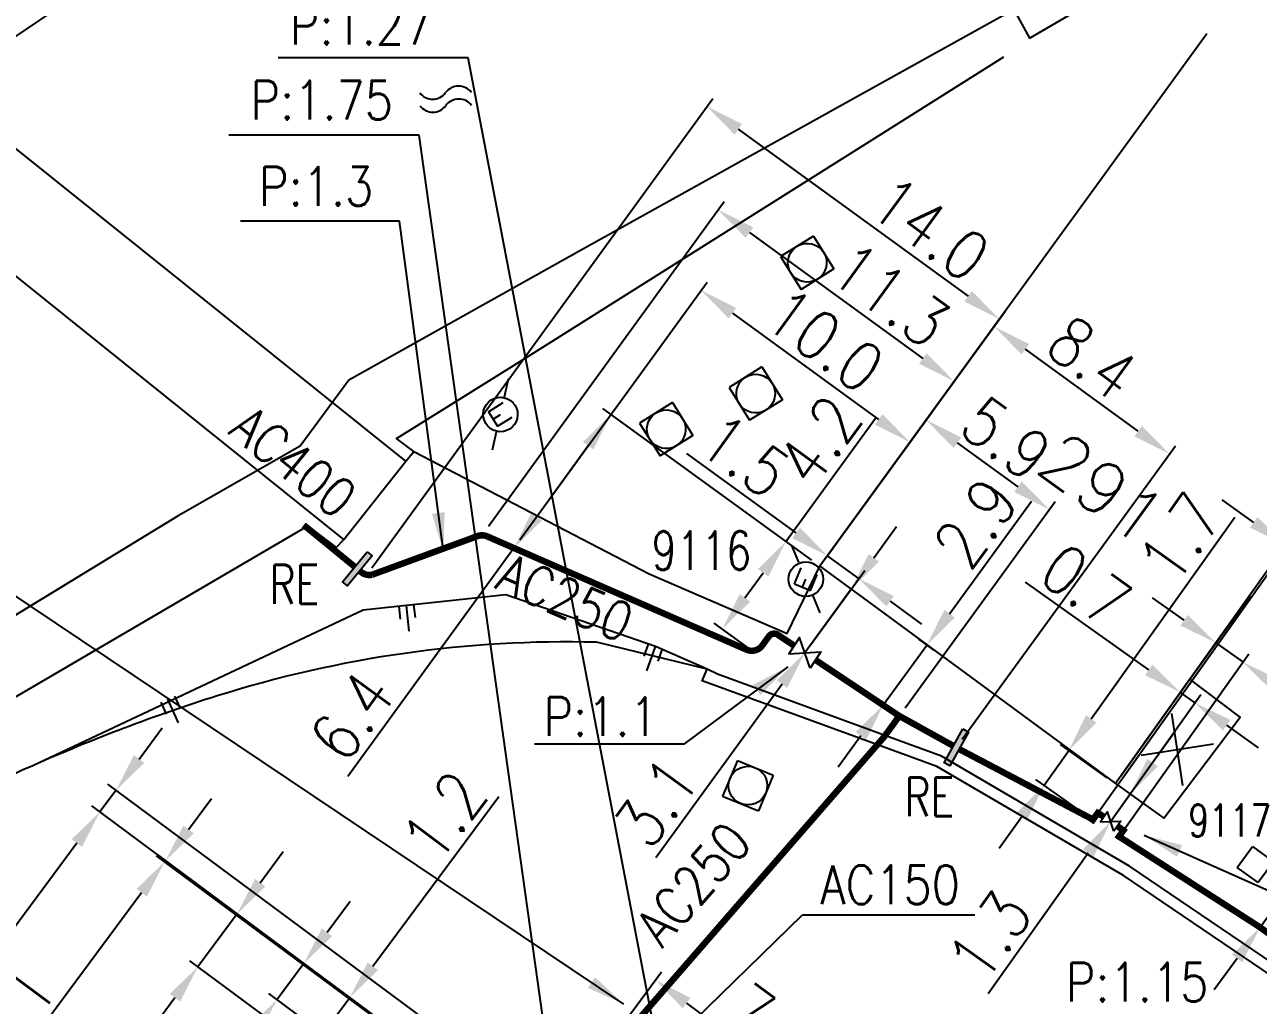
# Model space of a CAD drawing. Header units: millimetres. Extents: x 160996 to 162003, y 120996 to 122000.
# Drawn here: x 161192.4 to 161268.9, y 121892.7 to 121953.4 of the extents above; entities that cross this region are included whole.
import ezdxf
from ezdxf.enums import TextEntityAlignment as Align

# ---------------------------------------------------------------- set-up
doc = ezdxf.new("R2010")
doc.units = ezdxf.units.MM
doc.header["$PDMODE"] = 34
doc.linetypes.add('DASHED', pattern=[19.05, 12.7, -6.35])
doc.linetypes.add('L_100_AP', pattern=[14, 10, -1.5, 1, -1.5])
doc.layers.get('0').update_dxf_attribs({"linetype": 'CONTINUOUS'})
doc.layers.get('Defpoints').update_dxf_attribs({"linetype": 'CONTINUOUS'})
for name, color, linetype in [('BL01', 7, 'CONTINUOUS'), ('L_140', 3, 'CONTINUOUS'), ('L_300', 7, 'CONTINUOUS'), ('L_340', 7, 'CONTINUOUS'), ('L_900', 7, 'CONTINUOUS'), ('W0008', 7, 'CONTINUOUS'), ('W0100', 7, 'CONTINUOUS'), ('W0112', 1, 'DASHED'), ('W0211', 2, 'CONTINUOUS'), ('W0334', 7, 'CONTINUOUS'), ('W0420', 7, 'CONTINUOUS'), ('W0471', 7, 'CONTINUOUS'), ('W0500', 5, 'DASHED'), ('W0991', 7, 'CONTINUOUS'), ('W1102', 7, 'CONTINUOUS')]:
    doc.layers.add(name, color=color, linetype=linetype)
doc.styles.get("Standard").update_dxf_attribs({"font": 'romans.shx', "width": 0.85})
doc.dimstyles.get("Standard").update_dxf_attribs({"dimtxt": 1.5, "dimasz": 1.2, "dimexe": 0.625, "dimexo": 0.625, "dimgap": 0.25, "dimtad": 1, "dimdec": 1, "dimzin": 0, "dimdsep": 46, "dimtxsty": 'Standard', "dimcen": -0.5, "dimadec": 0, "dimazin": 0, "dimtfac": 1, "dimtdec": 1, "dimtmove": 0, "dimatfit": 3, "dimfxl": 0, "dimtolj": 1, "dimtzin": 0, "dimarcsym": 0})

# ---------------------------------------------------------------- blocks, each defined once
blk = doc.blocks.new('L_300_09')
at = {"color": 0, "linetype": 'Continuous', "flags": 128}
blk.add_lwpolyline([(0.5, -0.375), (-0.5, 0.375), (-0.5, -0.375), (0.5, 0.375), (0.5, -0.375)], dxfattribs=at)
at = {"color": 0, "linetype": 'Continuous', "width": 0.75}
blk.add_attdef('NUM', text='', height=1, dxfattribs=at).set_placement((0, 1.691), align=Align.MIDDLE_CENTER)
at = {"color": 0, "linetype": 'Continuous', "width": 0.75, "flags": 3}
for tag, p in [('DEF_LEG', (0, -5)), ('DEF_COUP', (0, -7.5)), ('DEF_TYPE', (0, -10))]:
    blk.add_attdef(tag, text='', height=1.2, dxfattribs=at).set_placement(p, align=Align.MIDDLE)
blk = doc.blocks.new('L_340_20')
at = {"linetype": 'Continuous'}
blk.add_hatch(color=0, dxfattribs=at).paths.add_polyline_path([(0.125, 0.75), (-0.125, 0.75), (-0.125, -0.75), (0.125, -0.75)])
at = {"color": 0, "linetype": 'Continuous'}
blk.add_lwpolyline([(-0.125, 0.75), (0.125, 0.75), (0.125, -0.75), (-0.125, -0.75)], close=True, dxfattribs=at)
at = {"color": 0, "linetype": 'Continuous', "width": 0.75}
for tag, height, flags, p in [('RE', 1, 8, (0, 1.867)), ('DEF_LEG', 1.2, 3, (0, -5)), ('DEF_COUP', 1.2, 3, (0, -7.5)), ('DEF_TYPE', 1.2, 3, (0, -10))]:
    blk.add_attdef(tag, text='', height=height, dxfattribs=dict(at, flags=flags)).set_placement(p, align=Align.MIDDLE)
blk = doc.blocks.new('t500o')
at = {"color": 0, "linetype": 'Continuous'}
for centre, start, end in [((0.5, -0.125), 36.8699, 143.1301), ((-0.5, 0.625), 216.8699, 323.1301), ((0.5, -0.625), 36.8699, 143.1301), ((-0.5, 0.125), 216.8699, 323.1301)]:
    blk.add_arc(centre, 0.625, start, end, dxfattribs=at)
blk = doc.blocks.new('T471')
for p, q in [((0.500001, 0.500001), (1.000002, 1.000002)), ((-0.333334, 0.333334), (-0.333334, -0.333334)), ((-0.333334, 0.333334), (0.333334, 0.333334)), ((-0.333334, 0), (0, 0)), ((-0.333334, -0.333334), (0.333334, -0.333334)), ((-0.500001, -0.500001), (-1.000002, -1.000002))]:
    blk.add_line(p, q)
blk.add_ellipse((0, 0), major_axis=(0.471405, 0.471405), ratio=1, start_param=5.497787144, end_param=11.780972451)
blk = doc.blocks.new('T420')
for p, q in [((0.75, 0.75), (-0.75, 0.75)), ((-0.75, 0.75), (-0.75, -0.75)), ((0.75, 0.75), (0.75, -0.75)), ((0.75, -0.75), (-0.75, -0.75))]:
    blk.add_line(p, q)
blk.add_ellipse((0, 0), major_axis=(-0.53, 0.53), ratio=1, start_param=3.926991, end_param=10.210176)
blk = doc.blocks.new('t211o')
at = {"color": 0, "linetype": 'Continuous'}
for p, q in [((0, 1), (0, 0)), ((-0.289, 0.5), (-0.289, 0)), ((0.289, 0.5), (0.289, 0))]:
    blk.add_line(p, q, dxfattribs=at)
blk = doc.blocks.new('t991o')
at = {"color": 0, "linetype": 'Continuous'}
for p, q in [((-1, 1), (1, -1)), ((-1, -1), (1, 1))]:
    blk.add_line(p, q, dxfattribs=at)
blk = doc.blocks.new('t112o')
at = {"color": 0, "linetype": 'Continuous'}
for p, q in [((-0.5, 0.5), (0.5, 0.5)), ((-0.5, -0.5), (-0.5, 0.5)), ((0.5, 0.5), (0.5, -0.5)), ((0.5, -0.5), (-0.5, -0.5))]:
    blk.add_line(p, q, dxfattribs=at)
blk = doc.blocks.new('*D1766')
at = {"layer": 'Defpoints', "color": 0, "linetype": 'Continuous', "transparency": 16777216}
for p in [(161241.266, 121887.001), (161225.262, 121885.837), (161234.027, 121877.243)]:
    blk.add_point(p, dxfattribs=at)
at = {"layer": 'L_140', "color": 0, "linetype": 'Continuous', "lineweight": -2, "transparency": 16777216}
for p, q in [((161225.634, 121886.339), (161231.872, 121894.748)), ((161233.427, 121892.816), (161239.338, 121888.431)), ((161234.399, 121877.745), (161241.638, 121887.503))]:
    blk.add_line(p, q, dxfattribs=at)
at = {"layer": 'L_140', "color": 0, "linetype": 'Continuous', "transparency": 16777216}
for points in [[(161233.666, 121893.137), (161233.189, 121892.495), (161231.5, 121894.246)], [(161239.577, 121888.752), (161239.1, 121888.11), (161241.266, 121887.001)]]:
    blk.add_solid(points, dxfattribs=at)
at = {"layer": 'L_140', "color": 0, "linetype": 'Continuous', "transparency": 16777216, "insert": (161238.705, 121891.392), "char_height": 3, "attachment_point": 5, "rotation": 323.43189}
blk.add_mtext('\\A1;7.6', dxfattribs=at)
blk = doc.blocks.new('*D1767')
at = {"layer": 'Defpoints', "color": 0, "linetype": 'Continuous', "transparency": 16777216}
for p in [(161201.139, 121901.639), (161223.99, 121884.588), (161234.027, 121877.243)]:
    blk.add_point(p, dxfattribs=at)
at = {"layer": 'L_300', "color": 0, "linetype": 'Continuous', "lineweight": -2, "transparency": 16777216}
for p, q in [((161202.569, 121903.567), (161203.999, 121905.494)), ((161223.488, 121884.96), (161200.589, 121901.947)), ((161233.525, 121877.615), (161200.637, 121902.011)), ((161201.139, 121901.639), (161201.091, 121901.575)), ((161199.661, 121899.647), (161191.656, 121888.855))]:
    blk.add_line(p, q, dxfattribs=at)
at = {"layer": 'L_300', "color": 0, "linetype": 'Continuous', "transparency": 16777216}
for points in [[(161202.248, 121903.805), (161202.89, 121903.328), (161201.139, 121901.639)], [(161199.34, 121899.885), (161199.983, 121899.409), (161201.091, 121901.575)]]:
    blk.add_solid(points, dxfattribs=at)
at = {"layer": 'L_300', "color": 0, "linetype": 'Continuous', "transparency": 16777216, "insert": (161191.722, 121892.301), "char_height": 3, "attachment_point": 5, "rotation": 53.43189}
blk.add_mtext('\\A1;0.1', dxfattribs=at)
blk = doc.blocks.new('*D1768')
at = {"layer": 'Defpoints', "color": 0, "linetype": 'Continuous', "transparency": 16777216}
for p in [(161212.563, 121893.164), (161222.721, 121883.338), (161234.027, 121877.243)]:
    blk.add_point(p, dxfattribs=at)
at = {"layer": 'L_140', "color": 0, "linetype": 'Continuous', "lineweight": -2, "transparency": 16777216}
for p, q in [((161213.993, 121895.092), (161221.796, 121905.61)), ((161233.525, 121877.615), (161212.061, 121893.537)), ((161211.467, 121891.687), (161212.563, 121893.164)), ((161222.219, 121883.711), (161210.965, 121892.059)), ((161210.037, 121889.759), (161208.607, 121887.831))]:
    blk.add_line(p, q, dxfattribs=at)
at = {"layer": 'L_140', "color": 0, "linetype": 'Continuous', "transparency": 16777216}
for points in [[(161213.672, 121895.33), (161214.314, 121894.854), (161212.563, 121893.164)], [(161209.716, 121889.997), (161210.359, 121889.521), (161211.467, 121891.687)]]:
    blk.add_solid(points, dxfattribs=at)
at = {"layer": 'L_140', "color": 0, "linetype": 'Continuous', "transparency": 16777216, "insert": (161218.408, 121904.401), "char_height": 3, "attachment_point": 5, "rotation": 53.43189}
blk.add_mtext('\\A1;1.2', dxfattribs=at)
blk = doc.blocks.new('*D1769')
at = {"layer": 'Defpoints', "color": 0, "linetype": 'Continuous', "transparency": 16777216}
for p in [(161209.717, 121895.276), (161222.829, 121882.063), (161234.027, 121877.243)]:
    blk.add_point(p, dxfattribs=at)
at = {"layer": 'L_340', "color": 0, "linetype": 'Continuous', "lineweight": -2, "transparency": 16777216}
for p, q in [((161211.147, 121897.204), (161212.576, 121899.131)), ((161233.525, 121877.615), (161209.215, 121895.648)), ((161209.717, 121895.276), (161208.049, 121893.027)), ((161222.327, 121882.435), (161207.547, 121893.4)), ((161206.619, 121891.1), (161200.226, 121882.481))]:
    blk.add_line(p, q, dxfattribs=at)
at = {"layer": 'L_340', "color": 0, "linetype": 'Continuous', "transparency": 16777216}
for points in [[(161210.825, 121897.442), (161211.468, 121896.965), (161209.717, 121895.276)], [(161206.297, 121891.338), (161206.94, 121890.861), (161208.049, 121893.027)]]:
    blk.add_solid(points, dxfattribs=at)
at = {"layer": 'L_340', "color": 0, "linetype": 'Continuous', "transparency": 16777216, "insert": (161200.4, 121886.074), "char_height": 3, "attachment_point": 5, "rotation": 53.43189}
blk.add_mtext('\\A1;1.8', dxfattribs=at)
blk = doc.blocks.new('*D1770')
at = {"layer": 'Defpoints', "color": 0, "linetype": 'Continuous', "transparency": 16777216}
for p in [(161205.58, 121898.345), (161221.105, 121881.748), (161234.027, 121877.243)]:
    blk.add_point(p, dxfattribs=at)
at = {"layer": 'L_340', "color": 0, "linetype": 'Continuous', "lineweight": -2, "transparency": 16777216}
for p, q in [((161207.01, 121900.272), (161208.44, 121902.2)), ((161233.525, 121877.615), (161205.078, 121898.717)), ((161205.58, 121898.345), (161203.149, 121895.068)), ((161220.603, 121882.121), (161202.647, 121895.44)), ((161201.719, 121893.14), (161195.988, 121885.414))]:
    blk.add_line(p, q, dxfattribs=at)
at = {"layer": 'L_340', "color": 0, "linetype": 'Continuous', "transparency": 16777216}
for points in [[(161206.689, 121900.51), (161207.331, 121900.034), (161205.58, 121898.345)], [(161201.398, 121893.379), (161202.041, 121892.902), (161203.149, 121895.068)]]:
    blk.add_solid(points, dxfattribs=at)
at = {"layer": 'L_340', "color": 0, "linetype": 'Continuous', "transparency": 16777216, "insert": (161196.271, 121889.152), "char_height": 3, "attachment_point": 5, "rotation": 53.43189}
blk.add_mtext('\\A1;2.6', dxfattribs=at)
blk = doc.blocks.new('*D1774')
at = {"layer": 'Defpoints', "color": 0, "linetype": 'Continuous', "transparency": 16777216}
for p in [(161248.273, 121928.951), (161241.692, 121919.892), (161246.614, 121910.607)]:
    blk.add_point(p, dxfattribs=at)
at = {"layer": 'L_140', "color": 0, "linetype": 'Continuous', "lineweight": -2, "transparency": 16777216}
for p, q in [((161242.059, 121920.398), (161248.641, 121929.457)), ((161253.969, 121924.813), (161250.215, 121927.54)), ((161246.981, 121911.112), (161256.278, 121923.908))]:
    blk.add_line(p, q, dxfattribs=at)
at = {"layer": 'L_140', "color": 0, "linetype": 'Continuous', "transparency": 16777216}
for points in [[(161250.45, 121927.864), (161249.98, 121927.217), (161248.273, 121928.951)], [(161254.204, 121925.136), (161253.734, 121924.489), (161255.911, 121923.402)]]:
    blk.add_solid(points, dxfattribs=at)
at = {"layer": 'L_140', "color": 0, "linetype": 'Continuous', "transparency": 16777216, "insert": (161253.243, 121927.812), "char_height": 3, "attachment_point": 5, "rotation": 323.99915}
blk.add_mtext('\\A1;5.9', dxfattribs=at)
blk = doc.blocks.new('*D1775')
at = {"layer": 'Defpoints', "color": 0, "linetype": 'Continuous', "transparency": 16777216}
for p in [(161252.484, 121934.745), (161241.692, 121919.892), (161250.14, 121908.654)]:
    blk.add_point(p, dxfattribs=at)
at = {"layer": 'L_340', "color": 0, "linetype": 'Continuous', "lineweight": -2, "transparency": 16777216}
for p, q in [((161242.059, 121920.398), (161252.851, 121935.251)), ((161261.415, 121928.256), (161254.425, 121933.335)), ((161250.507, 121909.16), (161263.724, 121927.351))]:
    blk.add_line(p, q, dxfattribs=at)
at = {"layer": 'L_340', "color": 0, "linetype": 'Continuous', "transparency": 16777216}
for points in [[(161254.66, 121933.658), (161254.19, 121933.011), (161252.484, 121934.745)], [(161261.65, 121928.58), (161261.18, 121927.932), (161263.357, 121926.845)]]:
    blk.add_solid(points, dxfattribs=at)
at = {"layer": 'L_340', "color": 0, "linetype": 'Continuous', "transparency": 16777216, "insert": (161258.579, 121932.789), "char_height": 3, "attachment_point": 5, "rotation": 323.99915}
blk.add_mtext('\\A1;8.4', dxfattribs=at)
blk = doc.blocks.new('*D1776')
at = {"layer": 'Defpoints', "color": 0, "linetype": 'Continuous', "transparency": 16777216}
for p in [(161248.321, 121915.003), (161249.294, 121914.296), (161246.614, 121910.607)]:
    blk.add_point(p, dxfattribs=at)
at = {"layer": 'L_140', "color": 0, "linetype": 'Continuous', "lineweight": -2, "transparency": 16777216}
for p, q in [((161249.732, 121916.944), (161254.8, 121923.919)), ((161245.641, 121911.314), (161248.321, 121915.003)), ((161248.789, 121914.663), (161247.816, 121915.37)), ((161246.108, 121910.974), (161245.135, 121911.681)), ((161244.23, 121909.372), (161242.819, 121907.43))]:
    blk.add_line(p, q, dxfattribs=at)
at = {"layer": 'L_140', "color": 0, "linetype": 'Continuous', "transparency": 16777216}
for points in [[(161249.408, 121917.179), (161250.056, 121916.709), (161248.321, 121915.003)], [(161243.907, 121909.607), (161244.554, 121909.137), (161245.641, 121911.314)]]:
    blk.add_solid(points, dxfattribs=at)
at = {"layer": 'L_140', "color": 0, "linetype": 'Continuous', "transparency": 16777216, "insert": (161251.353, 121922.578), "char_height": 3, "attachment_point": 5, "rotation": 53.99915}
blk.add_mtext('\\A1;2.9', dxfattribs=at)
blk = doc.blocks.new('*D1777')
at = {"layer": 'Defpoints', "color": 0, "linetype": 'Continuous', "transparency": 16777216}
for p in [(161242.16, 121920.537), (161241.692, 121919.892), (161240.756, 121914.521)]:
    blk.add_point(p, dxfattribs=at)
at = {"layer": 'L_300', "color": 0, "linetype": 'Continuous', "lineweight": -2, "transparency": 16777216}
for p, q in [((161240.218, 121921.947), (161233.44, 121926.872)), ((161242.059, 121920.398), (161242.527, 121921.042)), ((161244.102, 121919.126), (161242.16, 121920.537)), ((161241.123, 121915.027), (161244.469, 121919.632)), ((161246.043, 121917.715), (161247.985, 121916.305))]:
    blk.add_line(p, q, dxfattribs=at)
at = {"layer": 'L_300', "color": 0, "linetype": 'Continuous', "transparency": 16777216}
for points in [[(161240.454, 121922.271), (161239.983, 121921.624), (161242.16, 121920.537)], [(161246.278, 121918.039), (161245.808, 121917.392), (161244.102, 121919.126)]]:
    blk.add_solid(points, dxfattribs=at)
at = {"layer": 'L_300', "color": 0, "linetype": 'Continuous', "transparency": 16777216, "insert": (161237.034, 121926.733), "char_height": 3, "attachment_point": 5, "rotation": 323.99915}
blk.add_mtext('\\A1;1.5', dxfattribs=at)
blk = doc.blocks.new('*D1778')
at = {"layer": 'Defpoints', "color": 0, "linetype": 'Continuous', "transparency": 16777216}
for p in [(161243.625, 121918.469), (161243.625, 121918.469), (161240.756, 121914.521)]:
    blk.add_point(p, dxfattribs=at)
at = {"layer": 'L_300', "color": 0, "linetype": 'Continuous', "lineweight": -2, "transparency": 16777216}
for p, q in [((161245.035, 121920.411), (161246.446, 121922.353)), ((161243.625, 121918.469), (161240.756, 121914.521)), ((161239.345, 121912.58), (161231.53, 121901.823))]:
    blk.add_line(p, q, dxfattribs=at)
at = {"layer": 'L_300', "color": 0, "linetype": 'Continuous', "transparency": 16777216}
for points in [[(161244.712, 121920.646), (161245.359, 121920.176), (161243.625, 121918.469)], [(161239.022, 121912.815), (161239.669, 121912.345), (161240.756, 121914.521)]]:
    blk.add_solid(points, dxfattribs=at)
at = {"layer": 'L_300', "color": 0, "linetype": 'Continuous', "transparency": 16777216, "insert": (161231.562, 121905.27), "char_height": 3, "attachment_point": 5, "rotation": 53.99915}
blk.add_mtext('\\A1;3.1', dxfattribs=at)
blk = doc.blocks.new('*D1779')
at = {"layer": 'Defpoints', "color": 0, "linetype": 'Continuous', "transparency": 16777216}
for p in [(161239.588, 121921.421), (161241.692, 121919.892), (161237.742, 121914.456)]:
    blk.add_point(p, dxfattribs=at)
at = {"layer": 'L_140', "color": 0, "linetype": 'Continuous', "lineweight": -2, "transparency": 16777216}
for p, q in [((161239.588, 121921.421), (161245.147, 121929.071)), ((161241.186, 121920.259), (161239.082, 121921.788)), ((161237.049, 121917.926), (161238.177, 121919.479)), ((161237.236, 121914.823), (161235.132, 121916.351))]:
    blk.add_line(p, q, dxfattribs=at)
at = {"layer": 'L_140', "color": 0, "linetype": 'Continuous', "transparency": 16777216}
for points in [[(161237.854, 121919.714), (161238.501, 121919.244), (161239.588, 121921.421)], [(161236.725, 121918.161), (161237.372, 121917.691), (161235.638, 121915.984)]]:
    blk.add_solid(points, dxfattribs=at)
at = {"layer": 'L_140', "color": 0, "linetype": 'Continuous', "transparency": 16777216, "insert": (161241.664, 121927.681), "char_height": 3, "attachment_point": 5, "rotation": 53.99915}
blk.add_mtext('\\A1;4.2', dxfattribs=at)
blk = doc.blocks.new('*D1780')
at = {"layer": 'Defpoints', "color": 0, "linetype": 'Continuous', "transparency": 16777216}
for p in [(161247.273, 121927.574), (161222.729, 121921.013), (161241.692, 121919.892)]:
    blk.add_point(p, dxfattribs=at)
at = {"layer": 'L_140', "color": 0, "linetype": 'Continuous', "lineweight": -2, "transparency": 16777216}
for p, q in [((161223.096, 121921.519), (161234.696, 121937.484)), ((161236.27, 121935.568), (161245.331, 121928.984)), ((161242.059, 121920.398), (161247.64, 121928.079))]:
    blk.add_line(p, q, dxfattribs=at)
at = {"layer": 'L_140', "color": 0, "linetype": 'Continuous', "transparency": 16777216}
for points in [[(161236.505, 121935.891), (161236.035, 121935.244), (161234.329, 121936.978)], [(161245.566, 121929.308), (161245.096, 121928.661), (161247.273, 121927.574)]]:
    blk.add_solid(points, dxfattribs=at)
at = {"layer": 'L_140', "color": 0, "linetype": 'Continuous', "transparency": 16777216, "insert": (161241.976, 121933.894), "char_height": 3, "attachment_point": 5, "rotation": 323.99915}
blk.add_mtext('\\A1;10.0', dxfattribs=at)
blk = doc.blocks.new('*D1781')
at = {"layer": 'Defpoints', "color": 0, "linetype": 'Continuous', "transparency": 16777216}
for p in [(161228.748, 121929.297), (161222.729, 121921.013), (161241.692, 121919.892)]:
    blk.add_point(p, dxfattribs=at)
at = {"layer": 'L_140', "color": 0, "linetype": 'Continuous', "lineweight": -2, "transparency": 16777216}
for p, q in [((161241.186, 121920.259), (161228.242, 121929.664)), ((161227.337, 121927.355), (161224.14, 121922.955)), ((161222.729, 121921.013), (161212.441, 121906.854))]:
    blk.add_line(p, q, dxfattribs=at)
at = {"layer": 'L_140', "color": 0, "linetype": 'Continuous', "transparency": 16777216}
for points in [[(161227.013, 121927.59), (161227.66, 121927.12), (161228.748, 121929.297)], [(161223.816, 121923.19), (161224.463, 121922.72), (161222.729, 121921.013)]]:
    blk.add_solid(points, dxfattribs=at)
at = {"layer": 'L_140', "color": 0, "linetype": 'Continuous', "transparency": 16777216, "insert": (161212.688, 121910.595), "char_height": 3, "attachment_point": 5, "rotation": 53.99915}
blk.add_mtext('\\A1;6.4', dxfattribs=at)
blk = doc.blocks.new('*D1782')
at = {"layer": 'Defpoints', "color": 0, "linetype": 'Continuous', "transparency": 16777216}
for p in [(161252.817, 121935.205), (161213.558, 121919.285), (161241.692, 121919.892)]:
    blk.add_point(p, dxfattribs=at)
at = {"layer": 'L_140', "color": 0, "linetype": 'Continuous', "lineweight": -2, "transparency": 16777216}
for p, q in [((161213.925, 121919.79), (161235.06, 121948.879)), ((161236.634, 121946.963), (161250.876, 121936.616)), ((161242.059, 121920.398), (161253.185, 121935.711))]:
    blk.add_line(p, q, dxfattribs=at)
at = {"layer": 'L_140', "color": 0, "linetype": 'Continuous', "transparency": 16777216}
for points in [[(161236.87, 121947.287), (161236.399, 121946.639), (161234.693, 121948.374)], [(161251.111, 121936.939), (161250.641, 121936.292), (161252.817, 121935.205)]]:
    blk.add_solid(points, dxfattribs=at)
at = {"layer": 'L_140', "color": 0, "linetype": 'Continuous', "transparency": 16777216, "insert": (161248.522, 121940.798), "char_height": 3, "attachment_point": 5, "rotation": 323.99915}
blk.add_mtext('\\A1;14.0', dxfattribs=at)
blk = doc.blocks.new('*D1783')
at = {"layer": 'Defpoints', "color": 0, "linetype": 'Continuous', "transparency": 16777216}
for p in [(161250.014, 121931.347), (161220.777, 121921.866), (161241.692, 121919.892)]:
    blk.add_point(p, dxfattribs=at)
at = {"layer": 'L_140', "color": 0, "linetype": 'Continuous', "lineweight": -2, "transparency": 16777216}
for p, q in [((161221.145, 121922.371), (161235.755, 121942.48)), ((161237.329, 121940.563), (161248.073, 121932.757)), ((161242.059, 121920.398), (161250.382, 121931.852))]:
    blk.add_line(p, q, dxfattribs=at)
at = {"layer": 'L_140', "color": 0, "linetype": 'Continuous', "transparency": 16777216}
for points in [[(161237.564, 121940.887), (161237.094, 121940.24), (161235.387, 121941.974)], [(161248.308, 121933.081), (161247.838, 121932.434), (161250.014, 121931.347)]]:
    blk.add_solid(points, dxfattribs=at)
at = {"layer": 'L_140', "color": 0, "linetype": 'Continuous', "transparency": 16777216, "insert": (161246.051, 121936.699), "char_height": 3, "attachment_point": 5, "rotation": 323.99915}
blk.add_mtext('\\A1;11.3', dxfattribs=at)
blk = doc.blocks.new('*D1784')
at = {"layer": 'Defpoints', "color": 0, "linetype": 'Continuous', "transparency": 16777216}
for p in [(161257.116, 121908.466), (161260.006, 121906.411), (161258.476, 121904.26)]:
    blk.add_point(p, dxfattribs=at)
at = {"layer": 'L_140', "color": 0, "linetype": 'Continuous', "lineweight": -2, "transparency": 16777216}
for p, q in [((161258.507, 121910.422), (161267.404, 121922.932)), ((161259.496, 121906.773), (161256.606, 121908.829)), ((161255.586, 121906.315), (161257.116, 121908.466)), ((161257.966, 121904.622), (161255.076, 121906.677)), ((161254.195, 121904.359), (161252.804, 121902.403))]:
    blk.add_line(p, q, dxfattribs=at)
at = {"layer": 'L_140', "color": 0, "linetype": 'Continuous', "transparency": 16777216}
for points in [[(161258.181, 121910.654), (161258.833, 121910.19), (161257.116, 121908.466)], [(161253.869, 121904.591), (161254.521, 121904.127), (161255.586, 121906.315)]]:
    blk.add_solid(points, dxfattribs=at)
at = {"layer": 'L_140', "color": 0, "linetype": 'Continuous', "transparency": 16777216, "insert": (161264.042, 121921.655), "char_height": 3, "attachment_point": 5, "rotation": 54.57821}
blk.add_mtext('\\A1;1.7', dxfattribs=at)
blk = doc.blocks.new('*D1785')
at = {"layer": 'Defpoints', "color": 0, "linetype": 'Continuous', "transparency": 16777216}
for p in [(161264.03, 121912.069), (161260.006, 121906.411), (161259.713, 121904.067)]:
    blk.add_point(p, dxfattribs=at)
at = {"layer": 'L_300', "color": 0, "linetype": 'Continuous', "lineweight": -2, "transparency": 16777216}
for p, q in [((161262.074, 121913.46), (161254.436, 121918.893)), ((161260.368, 121906.92), (161264.392, 121912.578)), ((161260.075, 121904.576), (161265.305, 121911.929)), ((161264.943, 121911.42), (161264.03, 121912.069)), ((161266.898, 121910.029), (161268.854, 121908.638))]:
    blk.add_line(p, q, dxfattribs=at)
at = {"layer": 'L_300', "color": 0, "linetype": 'Continuous', "transparency": 16777216}
for points in [[(161262.306, 121913.786), (161261.842, 121913.134), (161264.03, 121912.069)], [(161267.13, 121910.355), (161266.667, 121909.703), (161264.943, 121911.42)]]:
    blk.add_solid(points, dxfattribs=at)
at = {"layer": 'L_300', "color": 0, "linetype": 'Continuous', "transparency": 16777216, "insert": (161258.179, 121918.685), "char_height": 3, "attachment_point": 5, "rotation": 324.57821}
blk.add_mtext('\\A1;0.7', dxfattribs=at)
blk = doc.blocks.new('*D1786')
at = {"layer": 'Defpoints', "color": 0, "linetype": 'Continuous', "transparency": 16777216}
for p in [(161260.918, 121905.762), (161260.918, 121905.762), (161259.713, 121904.067)]:
    blk.add_point(p, dxfattribs=at)
at = {"layer": 'L_300', "color": 0, "linetype": 'Continuous', "lineweight": -2, "transparency": 16777216}
for p, q in [((161262.309, 121907.718), (161263.701, 121909.673)), ((161260.918, 121905.762), (161259.713, 121904.067)), ((161261.428, 121905.399), (161261.428, 121905.399)), ((161260.222, 121903.704), (161260.222, 121903.704)), ((161258.322, 121902.111), (161252.119, 121893.389))]:
    blk.add_line(p, q, dxfattribs=at)
at = {"layer": 'L_300', "color": 0, "linetype": 'Continuous', "transparency": 16777216}
for points in [[(161261.984, 121907.949), (161262.635, 121907.486), (161260.918, 121905.762)], [(161257.996, 121902.343), (161258.648, 121901.879), (161259.713, 121904.067)]]:
    blk.add_solid(points, dxfattribs=at)
at = {"layer": 'L_300', "color": 0, "linetype": 'Continuous', "transparency": 16777216, "insert": (161252.222, 121896.985), "char_height": 3, "attachment_point": 5, "rotation": 54.57821}
blk.add_mtext('\\A1;1.3', dxfattribs=at)
blk = doc.blocks.new('*D1787')
at = {"layer": 'Defpoints', "color": 0, "linetype": 'Continuous', "transparency": 16777216}
for p in [(161270.532, 121921.211), (161260.006, 121906.411), (161258.606, 121904.167)]:
    blk.add_point(p, dxfattribs=at)
at = {"layer": 'L_140', "color": 0, "linetype": 'Continuous', "lineweight": -2, "transparency": 16777216}
for p, q in [((161268.576, 121922.602), (161266.62, 121923.993)), ((161258.968, 121904.676), (161271.025, 121921.627)), ((161260.368, 121906.92), (161270.894, 121921.72)), ((161270.532, 121921.211), (161270.662, 121921.118)), ((161272.618, 121919.727), (161279.149, 121915.082))]:
    blk.add_line(p, q, dxfattribs=at)
at = {"layer": 'L_140', "color": 0, "linetype": 'Continuous', "transparency": 16777216}
for points in [[(161268.808, 121922.928), (161268.344, 121922.276), (161270.532, 121921.211)], [(161272.85, 121920.053), (161272.386, 121919.401), (161270.662, 121921.118)]]:
    blk.add_solid(points, dxfattribs=at)
at = {"layer": 'L_140', "color": 0, "linetype": 'Continuous', "transparency": 16777216, "insert": (161278.021, 121918.339), "char_height": 3, "attachment_point": 5, "rotation": 324.57821}
blk.add_mtext('\\A1;0.1', dxfattribs=at)
blk = doc.blocks.new('*D1788')
at = {"layer": 'Defpoints', "color": 0, "linetype": 'Continuous', "transparency": 16777216}
for p in [(161266.22, 121915.148), (161260.006, 121906.411), (161260.227, 121903.133)]:
    blk.add_point(p, dxfattribs=at)
at = {"layer": 'L_140', "color": 0, "linetype": 'Continuous', "lineweight": -2, "transparency": 16777216}
for p, q in [((161264.264, 121916.539), (161262.308, 121917.93)), ((161260.368, 121906.92), (161266.582, 121915.657)), ((161266.22, 121915.148), (161267.915, 121913.942)), ((161260.589, 121903.642), (161268.277, 121914.451)), ((161269.87, 121912.551), (161281.519, 121904.266))]:
    blk.add_line(p, q, dxfattribs=at)
at = {"layer": 'L_140', "color": 0, "linetype": 'Continuous', "transparency": 16777216}
for points in [[(161264.496, 121916.865), (161264.032, 121916.213), (161266.22, 121915.148)], [(161270.102, 121912.877), (161269.639, 121912.225), (161267.915, 121913.942)]]:
    blk.add_solid(points, dxfattribs=at)
at = {"layer": 'L_140', "color": 0, "linetype": 'Continuous', "transparency": 16777216, "insert": (161280.242, 121907.629), "char_height": 3, "attachment_point": 5, "rotation": 324.57821}
blk.add_mtext('\\A1;1.3', dxfattribs=at)
blk = doc.blocks.new('*D1789')
at = {"layer": 'Defpoints', "color": 0, "linetype": 'Continuous', "transparency": 16777216}
for p in [(161270.103, 121899.058), (161270.103, 121899.058), (161268.966, 121897.511)]:
    blk.add_point(p, dxfattribs=at)
at = {"layer": 'L_140', "color": 0, "linetype": 'Continuous', "lineweight": -2, "transparency": 16777216}
for p, q in [((161271.524, 121900.992), (161276.484, 121907.744)), ((161269.599, 121899.428), (161269.599, 121899.428)), ((161268.966, 121897.511), (161270.103, 121899.058)), ((161268.462, 121897.881), (161268.462, 121897.881)), ((161267.545, 121895.576), (161266.124, 121893.642))]:
    blk.add_line(p, q, dxfattribs=at)
at = {"layer": 'L_140', "color": 0, "linetype": 'Continuous', "transparency": 16777216}
for points in [[(161271.201, 121901.229), (161271.846, 121900.755), (161270.103, 121899.058)], [(161267.223, 121895.813), (161267.868, 121895.34), (161268.966, 121897.511)]]:
    blk.add_solid(points, dxfattribs=at)
at = {"layer": 'L_140', "color": 0, "linetype": 'Continuous', "transparency": 16777216, "insert": (161273.103, 121906.519), "char_height": 3, "attachment_point": 5, "rotation": 53.69653}
blk.add_mtext('\\A1;1.2', dxfattribs=at)
blk = doc.blocks.new('*D1792')
at = {"layer": 'Defpoints', "color": 0, "linetype": 'Continuous', "transparency": 16777216}
for p in [(161197.071, 121904.657), (161234.635, 121878.884), (161234.027, 121877.243)]:
    blk.add_point(p, dxfattribs=at)
at = {"layer": 'L_140', "color": 0, "linetype": 'Continuous', "lineweight": -2, "transparency": 16777216}
for p, q in [((161199.502, 121907.934), (161200.931, 121909.861)), ((161234.133, 121879.256), (161197.57, 121906.378)), ((161198.072, 121906.006), (161197.071, 121904.657)), ((161233.525, 121877.615), (161196.569, 121905.029)), ((161195.641, 121902.729), (161187.592, 121891.879))]:
    blk.add_line(p, q, dxfattribs=at)
at = {"layer": 'L_140', "color": 0, "linetype": 'Continuous', "transparency": 16777216}
for points in [[(161199.18, 121908.172), (161199.823, 121907.695), (161198.072, 121906.006)], [(161195.32, 121902.968), (161195.962, 121902.491), (161197.071, 121904.657)]]:
    blk.add_solid(points, dxfattribs=at)
at = {"layer": 'L_140', "color": 0, "linetype": 'Continuous', "transparency": 16777216, "insert": (161187.803, 121895.52), "char_height": 3, "attachment_point": 5, "rotation": 53.43189}
blk.add_mtext('\\A1;1.4', dxfattribs=at)
blk = doc.blocks.new('detail03')
at = {"layer": 'BL01', "flags": 128}
blk.add_lwpolyline([(161179.167, 121944.171), (161205.872, 121962.193)], dxfattribs=at)
at = {"layer": 'L_140', "linetype": 'L_100_AP', "const_width": 0.4, "flags": 128}
for points in [[(161209.703, 121922.439), (161212.872, 121919.846)], [(161241.421, 121914.077), (161246.614, 121910.607), (161249.965, 121908.751)], [(161246.614, 121910.607), (161245.673, 121909.312), (161225.789, 121886.443), (161225.238, 121885.854), (161223.99, 121884.588), (161222.721, 121883.338), (161221.105, 121881.748)], [(161250.315, 121908.557), (161258.476, 121904.26), (161258.606, 121904.167), (161258.91, 121904.594), (161259.303, 121904.354)], [(161301.661, 121873.66), (161278.714, 121890.416), (161268.966, 121897.511), (161260.227, 121903.133), (161260.499, 121903.515), (161260.122, 121903.78)]]:
    blk.add_lwpolyline(points, dxfattribs=at)
blk.add_lwpolyline([(161213.181, 121919.593), (161213.27, 121919.521, 0.221285), (161213.924, 121919.353), (161220.476, 121921.755, -0.193144), (161221.071, 121921.737), (161222.729, 121921.013, 7.923107), (161222.729, 121921.013), (161237.152, 121914.713, 0.351995), (161238.12, 121914.976), (161238.533, 121915.545, -0.402774), (161239.079, 121915.642), (161240.091, 121914.966)], format="xyb", dxfattribs=at)
at = {"layer": 'L_900', "color": 7, "linetype": 'Continuous'}
blk.add_circle((161232.118, 121894.504), 72.6, dxfattribs=at)
at = {"layer": 'W0008', "color": 7}
for points in [[(161216.032, 121926.392), (161185.929, 121950.515)], [(161212.189, 121921.537), (161181.294, 121946.346)], [(161301.185, 121872.132), (161282.635, 121885.712), (161260.503, 121900.711), (161248.931, 121907.477), (161245.326, 121908.797)]]:
    blk.add_lwpolyline(points, dxfattribs=at)
blk.add_lwpolyline([(161245.326, 121908.797), (161234.405, 121912.794), (161234.702, 121913.513), (161227.852, 121915.176, 0.082782), (161204.348, 121911.85, 0.02786), (161192.908, 121907.525, 0.052062), (161173.452, 121896.354)], format="xyb", dxfattribs=at)
at = {"layer": 'W0100', "color": 7}
for points in [[(161265.662, 121952.883), (161245.326, 121924.894)], [(161245.326, 121924.894), (161241.692, 121919.892), (161245.326, 121917.217)], [(161245.326, 121917.217), (161260.006, 121906.411), (161263.003, 121904.279), (161267.729, 121910.536), (161264.614, 121912.889), (161268.365, 121918.053)]]:
    blk.add_lwpolyline(points, dxfattribs=at)
at = {"layer": 'W0211', "color": 7}
blk.add_lwpolyline([(161234.702, 121913.513), (161231.499, 121914.914), (161222.232, 121918.121), (161213.386, 121917.156), (161192.908, 121907.525)], dxfattribs=at)
at = {"layer": 'W0334', "color": 7}
for points in [[(161262.963, 121957.453), (161254.691, 121952.622), (161253.727, 121954.384), (161245.326, 121949.717)], [(161245.326, 121946.566), (161253.091, 121951.453)], [(161245.326, 121949.717), (161226.846, 121939.451), (161212.502, 121931.417), (161209.478, 121927.323), (161201.913, 121923.007), (161168.757, 121902.771)], [(161171.756, 121899.785), (161188.127, 121909.621), (161209.865, 121922.328), (161210.005, 121922.108), (161210.169, 121922.226), (161211.715, 121921.054), (161212.189, 121921.537), (161216.032, 121926.392), (161216.519, 121926.991), (161215.455, 121927.811), (161223.235, 121932.662), (161245.326, 121946.566)], [(161216.519, 121926.991), (161231.101, 121919.421), (161239.67, 121915.718), (161241.692, 121919.892)], [(161245.326, 121909.548), (161235.337, 121913.203), (161234.702, 121913.513)], [(161301.41, 121872.841), (161283.041, 121886.288), (161260.879, 121901.307), (161249.232, 121908.118), (161245.326, 121909.548)]]:
    blk.add_lwpolyline(points, dxfattribs=at)
at = {"layer": 'W1102', "color": 7}
blk.add_line((161264.614, 121912.889), (161260.006, 121906.411), dxfattribs=at)
at = {"layer": 'L_300'}
ref = blk.add_blockref('L_300_09', (161240.756, 121914.521), dxfattribs=dict(at, xscale=1.599999999997847, yscale=1.599999999997847, zscale=1.599999999997847, rotation=326.2460633541127))
ref.add_attrib('NUM', '9116', dxfattribs={"layer": '0', "color": 0, "linetype": 'Continuous', "height": 2.4, "width": 0.75}).set_placement((161234.35, 121920.859), align=Align.MIDDLE_CENTER)
ref = blk.add_blockref('L_300_09', (161259.713, 121904.067), dxfattribs=dict(at, rotation=325.0000000012908))
ref.add_attrib('NUM', '9117', dxfattribs={"layer": '0', "color": 0, "linetype": 'Continuous', "height": 2, "width": 0.75}).set_placement((161267.091, 121904.128), align=Align.MIDDLE_CENTER)
at = {"layer": 'L_340'}
ref = blk.add_blockref('L_340_20', (161213.027, 121919.72), dxfattribs=dict(at, xscale=1.600000000008708, yscale=1.600000000008708, zscale=1.600000000008708, rotation=320.7095625072716))
ref.add_attrib('RE', 'RE', dxfattribs={"layer": '0', "color": 0, "linetype": 'Continuous', "height": 2.4, "width": 0.75, "flags": 8}).set_placement((161209.123, 121918.764), align=Align.MIDDLE)
ref = blk.add_blockref('L_340_20', (161250.14, 121908.654), dxfattribs=dict(at, xscale=1.599999999994808, yscale=1.599999999994808, zscale=1.599999999994808, rotation=331.0245608992876))
ref.add_attrib('RE', 'RE', dxfattribs={"layer": '0', "color": 0, "linetype": 'Continuous', "height": 2.4, "width": 0.75, "flags": 8}).set_placement((161248.473, 121905.593), align=Align.MIDDLE)
at = {"layer": 'W0112', "color": 7, "xscale": 1.599999999991975, "yscale": 1.599999999991975, "zscale": 1.599999999991975, "rotation": 143.8085248839391}
blk.add_blockref('t112o', (161268.674, 121901.398), dxfattribs=at)
at = {"layer": 'W0211', "color": 7}
for p, xscale, yscale, zscale, rotation in [((161216.075, 121917.449), 1.600000000010216, 1.600000000010216, 1.600000000010216, 186.2254218469773), ((161231.499, 121914.914), 1.599999999989871, 1.599999999989871, 1.599999999989871, 160.9105072832138), ((161201.287, 121911.644), 1.600000000008057, 1.600000000008057, 1.600000000008057, 204.4936737680434)]:
    blk.add_blockref('t211o', p, dxfattribs=dict(at, xscale=xscale, yscale=yscale, zscale=zscale, rotation=rotation))
at = {"layer": 'W0420', "color": 7}
for p, xscale, yscale, zscale, rotation in [((161240.912, 121938.697), 1.600000000000088, 1.600000000000088, 1.600000000000088, 31.94329798750788), ((161237.712, 121930.586), 1.600000000000088, 1.600000000000088, 1.600000000000088, 31.94329798750788), ((161232.174, 121928.376), 1.600000000000088, 1.600000000000088, 1.600000000000088, 31.94329798750788), ((161237.23, 121906.289), 1.599999999997441, 1.599999999997441, 1.599999999997441, 67.60956483319615)]:
    blk.add_blockref('T420', p, dxfattribs=dict(at, xscale=xscale, yscale=yscale, zscale=zscale, rotation=rotation))
at = {"layer": 'W0471', "color": 7}
for p, xscale, yscale, zscale, rotation in [((161221.893, 121929.292), 1.600000000000088, 1.600000000000088, 1.600000000000088, 31.94329798750788), ((161240.82, 121919.087), 1.599999999997441, 1.599999999997441, 1.599999999997441, 67.60956483319615)]:
    blk.add_blockref('T471', p, dxfattribs=dict(at, xscale=xscale, yscale=yscale, zscale=zscale, rotation=rotation))
at = {"layer": 'W0500', "color": 7, "xscale": 1.599999999999575, "yscale": 1.599999999999575, "zscale": 1.599999999999575, "rotation": 0.5255601727742946}
blk.add_blockref('t500o', (161218.501, 121948.835), dxfattribs=at)
at = {"layer": 'W0991', "color": 7, "xscale": 1.60000000000531, "yscale": 1.60000000000531, "zscale": 1.60000000000531, "rotation": 53.72947766380859}
blk.add_blockref('t991o', (161263.838, 121908.529), dxfattribs=at)
at = {"layer": 'L_140', "linetype": 'Continuous', "width": 0.85}
for s, rotation, p in [('AC400', 321.23526, (161204.946, 121928.139)), ('AC250', 336.43187, (161221.474, 121918.565)), ('AC250', 48.99351, (161231.92, 121896.143))]:
    blk.add_text(s, height=2.4, rotation=rotation, dxfattribs=at).set_placement(p)
at = {"layer": 'L_140', "linetype": 'Continuous', "char_height": 2.4}
for s, insert, attachment_point in [('\\A1;P:1.27', (161217.675, 121952.219), 9), ('\\A1;P:1.75', (161215.231, 121947.569), 9), ('\\A1;P:1.3', (161214.012, 121942.23), 9), ('\\A1;AC150', (161241.716, 121901.344), 1), ('\\A1;P:1.15', (161265.763, 121895.31), 3)]:
    blk.add_mtext(s, dxfattribs=dict(at, insert=insert, attachment_point=attachment_point))
at = {"layer": 'L_300', "linetype": 'Continuous', "insert": (161231.647, 121909.368), "char_height": 2.4, "attachment_point": 9}
blk.add_mtext('\\A1;P:1.1', dxfattribs=at)
at = {"layer": 'W0991', "color": 7}
blk.add_text('291', height=3.2, rotation=323.99915, dxfattribs=at).set_placement((161259.199, 121924.713), align=Align.MIDDLE)
at = {"layer": 'L_140', "linetype": 'Continuous'}
for base, p1, p2, angle, text, picture, middle in [((161252.817, 121935.205), (161213.558, 121919.285), (161241.692, 121919.892), 143.99915, '14.0', '*D1782', (161247.346, 121939.18)), ((161250.014, 121931.347), (161220.777, 121921.866), (161241.692, 121919.892), 143.99915, '11.3', '*D1783', (161244.875, 121935.081)), ((161247.273, 121927.574), (161222.729, 121921.013), (161241.692, 121919.892), 143.99915, '10.0', '*D1780', (161240.801, 121932.276)), ((161239.588, 121921.421), (161237.742, 121914.456), (161241.692, 121919.892), 233.99915, '4.2', '*D1779', (161243.283, 121926.506)), ((161248.273, 121928.951), (161246.614, 121910.607), (161241.692, 121919.892), 323.99915, '5.9', '*D1774', (161252.067, 121926.194)), ((161228.748, 121929.297), (161222.729, 121921.013), (161241.692, 121919.892), 233.99915, '6.4', '*D1781', (161214.306, 121909.42)), ((161248.321, 121915.003), (161246.614, 121910.607), (161249.294, 121914.296), 233.99915, '2.9', '*D1776', (161252.971, 121921.403)), ((161257.116, 121908.466), (161258.476, 121904.26), (161260.006, 121906.411), 234.57821, '1.7', '*D1784', (161265.672, 121920.496)), ((161270.532, 121921.211), (161258.606, 121904.167), (161260.006, 121906.411), 324.57821, '0.1', '*D1787', (161276.861, 121916.709)), ((161266.22, 121915.148), (161260.227, 121903.133), (161260.006, 121906.411), 324.57821, '1.3', '*D1788', (161279.083, 121905.999)), ((161197.071, 121904.657), (161234.635, 121878.884), (161234.027, 121877.243), 53.43189, '1.4', '*D1792', (161189.409, 121894.328)), ((161270.103, 121899.058), (161268.966, 121897.511), (161270.103, 121899.058), 233.69653, '1.2', '*D1789', (161274.715, 121905.335)), ((161212.563, 121893.164), (161222.721, 121883.338), (161234.027, 121877.243), 233.43189, '1.2', '*D1768', (161220.015, 121903.209)), ((161241.266, 121887.001), (161225.262, 121885.837), (161234.027, 121877.243), 143.43189, '7.6', '*D1766', (161237.513, 121889.785))]:
    dim = blk.add_linear_dim(base=base, p1=p1, p2=p2, angle=angle, text=text, dimstyle='Standard', override={"dimtxt": 3, "dimasz": 2.4, "dimgap": 0.5}, dxfattribs=at)
    dim.commit()
    dim.dimension.update_dxf_attribs({"geometry": picture, "text_midpoint": middle, "dimtype": 160})
at = {"layer": 'L_300', "linetype": 'Continuous'}
for base, p1, p2, angle, text, picture, middle in [((161242.16, 121920.537), (161240.756, 121914.521), (161241.692, 121919.892), 323.99915, '1.5', '*D1777', (161235.858, 121925.115)), ((161243.625, 121918.469), (161240.756, 121914.521), (161243.625, 121918.469), 233.99915, '3.1', '*D1778', (161233.18, 121904.094)), ((161264.03, 121912.069), (161259.713, 121904.067), (161260.006, 121906.411), 324.57821, '0.7', '*D1785', (161257.02, 121917.055)), ((161260.918, 121905.762), (161259.713, 121904.067), (161260.918, 121905.762), 234.57821, '1.3', '*D1786', (161253.851, 121895.825)), ((161201.139, 121901.639), (161223.99, 121884.588), (161234.027, 121877.243), 233.43189, '0.1', '*D1767', (161193.328, 121891.11))]:
    dim = blk.add_linear_dim(base=base, p1=p1, p2=p2, angle=angle, text=text, dimstyle='Standard', override={"dimtxt": 3, "dimasz": 2.4, "dimgap": 0.5}, dxfattribs=at)
    dim.commit()
    dim.dimension.update_dxf_attribs({"geometry": picture, "text_midpoint": middle, "dimtype": 160})
at = {"layer": 'L_340', "linetype": 'Continuous'}
for base, p1, p2, angle, text, picture, middle in [((161252.484, 121934.745), (161250.14, 121908.654), (161241.692, 121919.892), 323.99915, '8.4', '*D1775', (161257.403, 121931.171)), ((161205.58, 121898.345), (161221.105, 121881.748), (161234.027, 121877.243), 233.43189, '2.6', '*D1770', (161197.877, 121887.961)), ((161209.717, 121895.276), (161222.829, 121882.063), (161234.027, 121877.243), 233.43189, '1.8', '*D1769', (161202.007, 121884.882))]:
    dim = blk.add_linear_dim(base=base, p1=p1, p2=p2, angle=angle, text=text, dimstyle='Standard', override={"dimtxt": 3, "dimasz": 2.4, "dimgap": 0.5}, dxfattribs=at)
    dim.commit()
    dim.dimension.update_dxf_attribs({"geometry": picture, "text_midpoint": middle, "dimtype": 160})
at = {"layer": 'L_140', "linetype": 'Continuous', "annotation_type": 0, "has_hookline": 1}
for points, override, hookline_direction, text_width in [([(161233.806, 121878.781), (161219.898, 121951.394), (161217.498, 121951.394)], {"dimasz": 2.4}, 1, 9.131), ([(161225.178, 121887.326), (161216.852, 121946.604), (161214.452, 121946.604)], {"dimasz": 2.4}, 1, 9.131), ([(161218.365, 121920.806), (161215.632, 121941.266), (161213.232, 121941.266)], {"dimasz": 2.4}, 1, 7.189), ([(161229.536, 121892.745), (161191.172, 121918.478), (161188.772, 121918.478)], {"dimasz": 2.4}, 1, 9.131), ([(161261.787, 121903.216), (161271.997, 121898.672), (161274.397, 121898.672)], {"dimasz": 2.4, "dimgap": 0.25, "dimtad": 1}, 0, 9.131), ([(161227.08, 121885.09), (161240.614, 121898.273), (161241.814, 121898.273)], {"dimgap": 0.25, "dimtad": 1}, 0, 9.229)]:
    blk.add_leader(points, dimstyle='Standard', override=override, dxfattribs=dict(at, hookline_direction=hookline_direction, text_width=text_width))
at = {"layer": 'L_300', "linetype": 'Continuous', "annotation_type": 0, "has_hookline": 1, "hookline_direction": 1, "text_width": 6.606}
blk.add_leader([(161239.702, 121913.652), (161233.257, 121908.854), (161230.857, 121908.854)], dimstyle='Standard', override={"dimasz": 2.4}, dxfattribs=at)

msp = doc.modelspace()

# ---------------------------------------------------------------- block references
at = {"layer": 'L_900', "color": 7, "linetype": 'Continuous'}
msp.add_blockref('detail03', (0, 0), dxfattribs=at)

doc.saveas('drawing.dxf')
